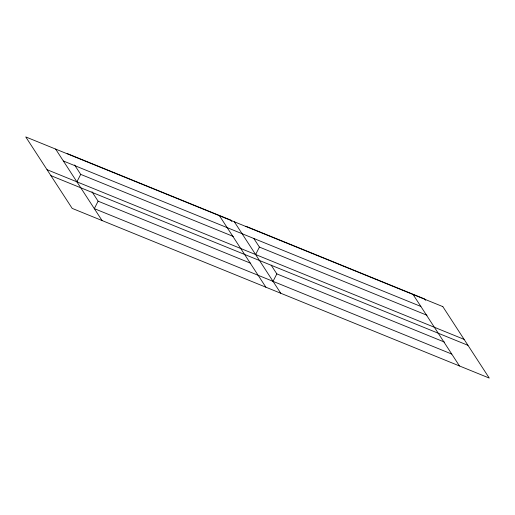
<?xml version="1.0" encoding="UTF-8"?>
<svg xmlns="http://www.w3.org/2000/svg" width="515" height="515" viewBox="0 0 515 515"><rect width="100%" height="100%" fill="white"/><g stroke="black" fill="none" stroke-linecap="round" stroke-linejoin="round"><path stroke-width="0.77" d="M76.902 181.834L80.701 174.379L74.585 164.961M91.992 191.76L98.108 201.178L94.309 208.633L451.752 354.056M255.614 254.545L259.418 247.084L253.734 238.348M273.027 281.345L276.825 273.883L271.148 265.148M67.162 153.534L230.978 220.182L231.853 221.527M245.874 226.24L424.65 298.977L425.525 300.322M63.358 160.989L420.852 306.438L459.477 365.965M80.701 174.379L233.353 236.482M259.418 247.084L426.999 315.27M47.026 169.68L464.105 339.366M50.895 175.634L467.974 345.32M98.108 201.178L250.76 263.281M276.825 273.883L444.381 342.057M413.056 294.496L420.852 306.438M234.338 221.791L280.765 293.254M219.442 215.727L265.869 287.19M55.62 149.08L102.047 220.542M442.823 306.612L25.75 136.926L72.177 208.388L489.25 378.074L442.823 306.612"/></g></svg>
